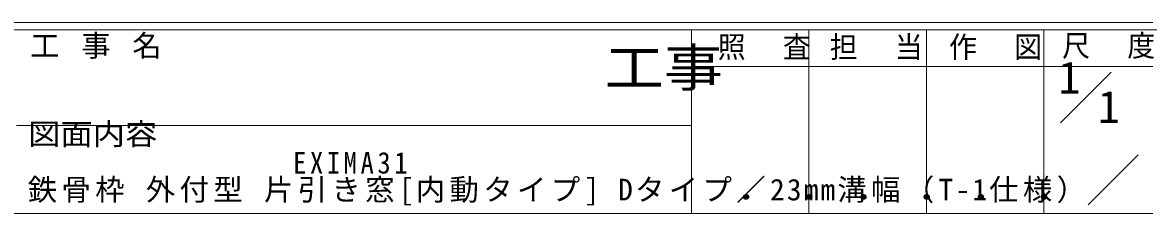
# Model space of a CAD drawing. Units: millimetres, scale not verified. Extents: x -841 to 292, y -594 to 212.
# Drawn here: x -283.4 to 22.5, y -594 to -542 of the extents above; entities that cross this region are included whole.
import ezdxf
from ezdxf.enums import TextEntityAlignment as Align

# ---------------------------------------------------------------- set-up
doc = ezdxf.new("R2010")
doc.units = ezdxf.units.MM
doc.header["$LTSCALE"] = 2
doc.layers.add('0-1_YKK_ZWAK', color=7, linetype='Continuous', lineweight=9)
doc.layers.add('0-2_USER1', color=3, linetype='Continuous')
doc.styles.add('ＭＳ ゴシック', font='')
doc.styles.get('ＭＳ ゴシック').set_extended_font_data('MS Gothic')

msp = doc.modelspace()

# ---------------------------------------------------------------- linework, layer by layer
at = {"layer": '0-1_YKK_ZWAK'}
for p, q in [((263, -542), (-837, -542)), ((209, -544), (-837, -544)), ((-101, -544), (-101, -594)), ((-69, -544), (-69, -594)), ((-37, -544), (-37, -594)), ((-5, -544), (-5, -594)), ((-3.594, -553.999), (-101, -553.999)), ((-3.594, -553.999), (25, -553.999)), ((-0.471, -569.337), (13.376, -555.49)), ((-285, -569.999), (-101, -569.999)), ((7.103, -591.636), (20.709, -578.03)), ((-837, -594), (209, -594))]:
    msp.add_line(p, q, dxfattribs=at)

# ---------------------------------------------------------------- texts
at = {"layer": '0-1_YKK_ZWAK', "color": 2, "style": 'ＭＳ ゴシック', "width": 1.15}
msp.add_text('工事', height=10.26, dxfattribs=at).set_placement((-124.669, -562.509), align=Align.BOTTOM_LEFT)
at = {"layer": '0-1_YKK_ZWAK', "style": 'ＭＳ ゴシック', "width": 1.1}
msp.add_text('図面内容', height=5.865, dxfattribs=at).set_placement((-281.832, -577.069), align=Align.BOTTOM_LEFT)
at = {"layer": '0-1_YKK_ZWAK', "color": 3, "style": 'ＭＳ ゴシック', "width": 1.15}
for p in [(-94.636, -592.494), (-62.636, -592.494), (-30.636, -592.494)]:
    msp.add_text(' ． ．', height=7.331, dxfattribs=at).set_placement(p, align=Align.BOTTOM_LEFT)
at = {"layer": '0-1_YKK_ZWAK', "char_height": 5.865, "attachment_point": 7, "style": 'ＭＳ ゴシック'}
for s, insert in [('\\T1.16;工\\~事\\~名', (-281.268, -551.904)), ('\\T1.17;\\W0.95;照\\~\\~査', (-93.873, -552.257)), ('\\T1.17;\\W0.95;担\\~\\~当', (-63.351, -552.257)), ('\\T1.17;\\W0.95;作\\~\\~図', (-30.829, -552.231)), ('\\T1.17;\\W0.95;尺\\~\\~度', (0.017, -551.91))]:
    msp.add_mtext(s, dxfattribs=dict(at, insert=insert))
at = {"layer": '0-2_USER1', "style": 'ＭＳ ゴシック'}
for p in [(-1, -563.999), (9.762, -571.999)]:
    msp.add_text('1', height=8.798, dxfattribs=at).set_placement(p, align=Align.BOTTOM_LEFT)
at = {"layer": '0-2_USER1', "color": 7, "char_height": 5.865, "attachment_point": 7, "style": 'ＭＳ ゴシック'}
for s, insert in [('\\T1.28;\\W0.9;EXIMA31', (-209.604, -583.213)), ('\\T1.15;鉄骨枠\\~外付型\\~片引き窓[内動タイプ]\\~Dタイプ／23mm溝幅（T-1仕様）', (-281.943, -591.785))]:
    msp.add_mtext(s, dxfattribs=dict(at, insert=insert))

doc.saveas('drawing.dxf')
